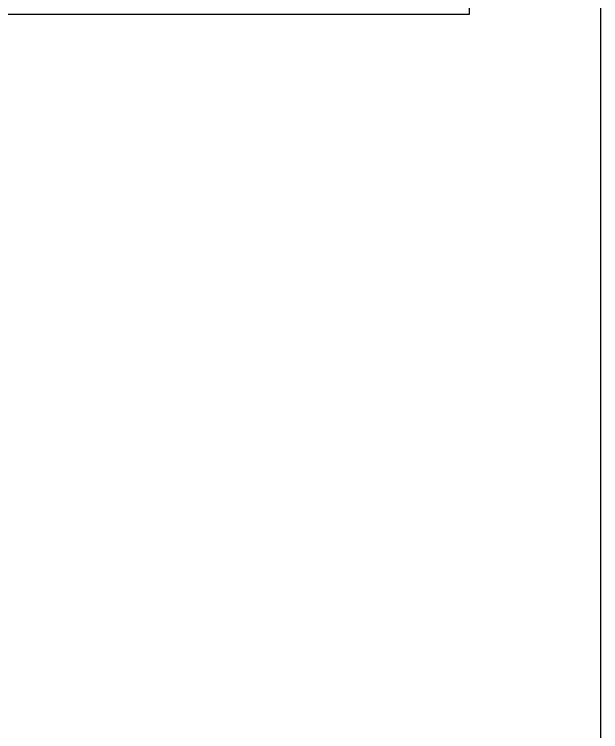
# Model space of a CAD drawing. Header units: inches. Extents: x 21 to 32698, y 13 to 3712.
# Drawn here: x 18834.59 to 18850.21, y 1443.97 to 1463.08 of the extents above; entities that cross this region are included whole.
import ezdxf

# ---------------------------------------------------------------- set-up
doc = ezdxf.new("R2010")
doc.units = ezdxf.units.IN
doc.header["$MEASUREMENT"] = 0
doc.set_wipeout_variables(frame=1)
for name, color, linetype, lineweight in [('Z_MİM_-KM-GLAZ', 8, 'Continuous', 25), ('Z_MİM_-KM-GLAZ-CURT', 8, 'Continuous', 25), ('Z_MİM_-KM-IZO-THERMAL', 8, 'Continuous', 25), ('Z_MİM_-KM-IZO-THERMAL-ROCKWOOL', 8, 'BATTING', 25), ('Z_MİM_-KM-PAINT', 8, 'Continuous', 25), ('Z_MİM_-KM-WALL-PLASTER', 8, 'Continuous', 25)]:
    doc.layers.add(name, color=color, linetype=linetype, lineweight=lineweight)
doc.linetypes.add('BATTING', pattern='A,0.00254,-2.54,[134,ltypeshp.shx,S=2.54,R=0,X=-2.54,Y=0],-5.08,[134,ltypeshp.shx,S=2.54,R=180,X=2.54,Y=0],-2.54', length=10.16254)

# ---------------------------------------------------------------- blocks, each defined once
blk = doc.blocks.new('*U176')
blk.add_wipeout([(160, -25), (160, 16.5), (0, 16.5), (0, -25)])
at = {"layer": 'Z_MİM_-KM-GLAZ-CURT'}
blk.add_lwpolyline([(0, 15), (0, 18.5), (160, 18.5), (160, 15)], dxfattribs=at)
at = {"layer": 'Z_MİM_-KM-WALL-PLASTER', "ltscale": 1.5}
blk.add_lwpolyline([(0.503, 15), (4.003, 15), (4.003, -8.634)], dxfattribs=at)

msp = doc.modelspace()

# ---------------------------------------------------------------- linework, layer by layer
at = {"layer": 'Z_MİM_-KM-IZO-THERMAL'}
msp.add_lwpolyline([(18844.214, 969.583), (17329.214, 969.583), (17329.214, 999.583), (16654.213, 999.583), (16654.213, 969.583), (15319.214, 969.583), (15319.214, 1624.583), (15029.214, 1624.583), (15029.215, 2594.584), (18844.214, 2594.584)], close=True, dxfattribs=at)
at = {"layer": 'Z_MİM_-KM-IZO-THERMAL-ROCKWOOL', "ltscale": 0.45}
msp.add_lwpolyline([(18839.214, 974.583), (17334.214, 974.583), (17334.214, 1004.583), (16649.213, 1004.583), (16649.213, 974.583), (15324.214, 974.583), (15324.214, 1629.583), (15034.214, 1629.583), (15034.215, 2589.584), (18839.214, 2589.584)], close=True, dxfattribs=at)
at = {"layer": 'Z_MİM_-KM-PAINT'}
msp.add_lwpolyline([(18847.214, 966.583), (17326.214, 966.583), (17326.214, 996.583), (16657.213, 996.583), (16657.213, 966.583), (15316.214, 966.583), (15316.214, 1621.583), (15026.214, 1621.583), (15026.215, 2597.584), (18847.214, 2597.584)], close=True, dxfattribs=at)
at = {"layer": 'Z_MİM_-KM-WALL-PLASTER'}
msp.add_lwpolyline([(18846.714, 967.083), (17326.714, 967.083), (17326.714, 997.083), (16656.713, 997.083), (16656.713, 967.083), (15316.714, 967.083), (15316.714, 1622.083), (15026.714, 1622.083), (15026.715, 2597.084), (18846.714, 2597.084)], close=True, dxfattribs=at)

# ---------------------------------------------------------------- next in the draw order: block references
at = {"layer": 'Z_MİM_-KM-GLAZ', "ltscale": 1.5, "rotation": 270}
msp.add_blockref('*U176', (18831.714, 1467.084), dxfattribs=at)

doc.saveas('drawing.dxf')
